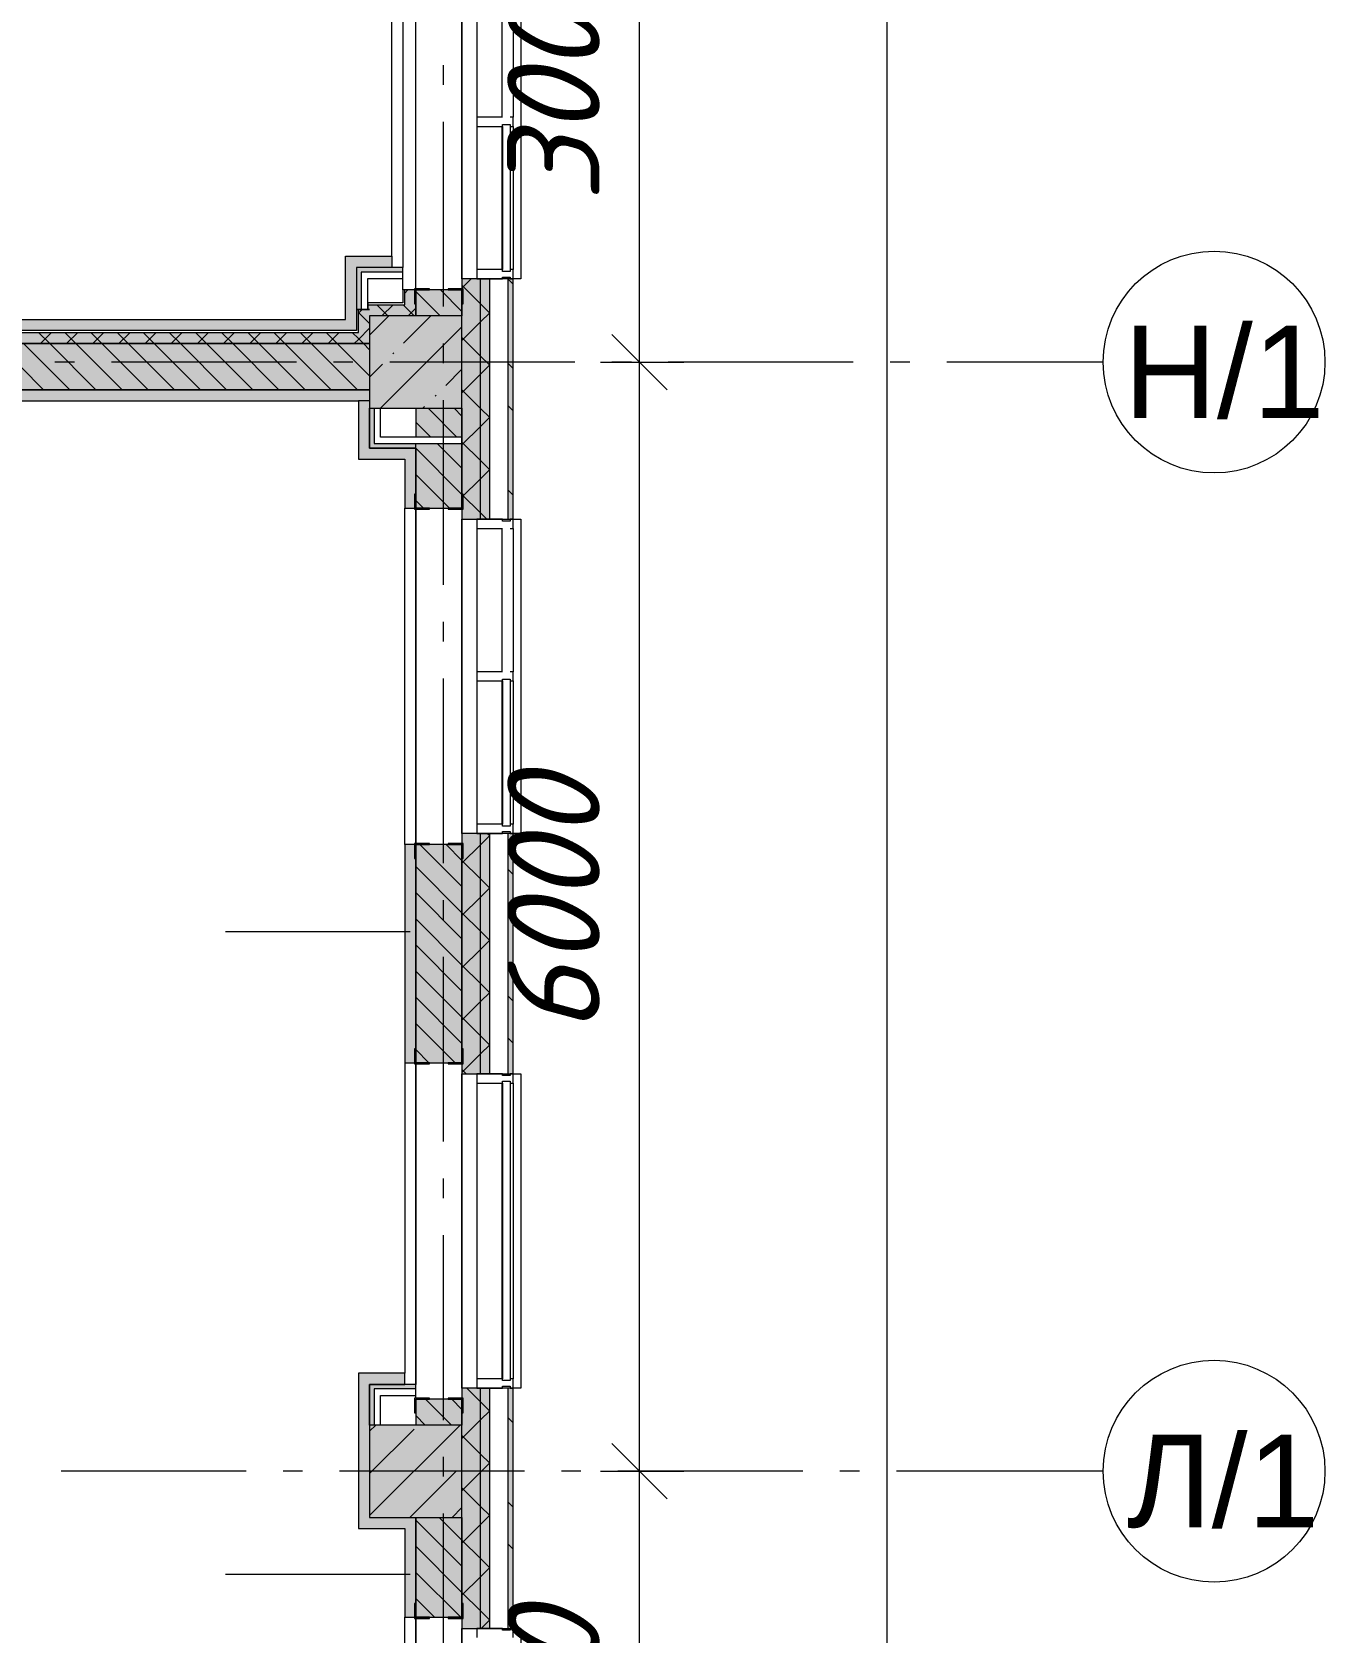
# Model space of a CAD drawing. Header units: millimetres. Extents: x -537608 to 253996, y -217170 to 186033.
# Drawn here: x -266987 to -259993, y -35926 to -27265 of the extents above; entities that cross this region are included whole.
import ezdxf

# ---------------------------------------------------------------- set-up
doc = ezdxf.new("R2010")
doc.units = ezdxf.units.MM
doc.layers.add('PDF _Геометрия', color=7, linetype='Continuous')
doc.layers.add('PDF _Текст', color=7, linetype='Continuous')
doc.layers.add('PDF _Сплошная заливка', color=7, linetype='Continuous', true_color=0xffffff)
doc.styles.add('PDF ArialMT', font='arial.ttf')
doc.styles.add('PDF ISOCPEUR Italic', font='isocpeui.ttf')

msp = doc.modelspace()

# ---------------------------------------------------------------- hatches: boundary and pattern name
at = {"layer": 'PDF _Сплошная заливка', "transparency": 33554559}
h = msp.add_hatch(color=256, dxfattribs=at)
h.paths.add_polyline_path([(-264561.3495, -56400.6696), (-264561.3495, -55510.6683), (-264661.3483, -55510.6683), (-264661.3483, -56400.6696)], flags=0)
h.paths.add_polyline_path([(-264661.3483, -53810.6696), (-264561.3495, -53810.6696), (-264561.3495, -52615.668), (-264661.3483, -52615.668), (-264661.3483, -53144.636)], flags=0)
h.paths.add_polyline_path([(-264661.3483, -50915.6694), (-264561.3495, -50915.6694), (-264561.3495, -49615.6681), (-264661.3483, -49615.6681), (-264661.3483, -50296.6993)], flags=0)
h.paths.add_polyline_path([(-264561.3495, -47915.6673), (-264561.3495, -46600.6686), (-264661.3483, -46600.6686), (-264661.3483, -47915.6673)], flags=0)
h.paths.add_polyline_path([(-264561.3495, -44900.6677), (-264561.3495, -43600.6665), (-264661.3483, -43600.6665), (-264661.3483, -44900.6677)], flags=0)
h.paths.add_polyline_path([(-264561.3495, -41900.6657), (-264561.3495, -40600.6666), (-264661.3483, -40600.6666), (-264661.3483, -41900.6657)], flags=0)
h.paths.add_polyline_path([(-264561.3495, -38900.6658), (-264561.3495, -37600.6646), (-264661.3483, -37600.6646), (-264661.3483, -38900.6658)], flags=0)
h.paths.add_polyline_path([(-264561.3495, -35900.6659), (-264561.3495, -34600.6647), (-264661.3483, -34600.6647), (-264661.3483, -35900.6659)], flags=0)
h.paths.add_polyline_path([(-264561.3495, -32900.6638), (-264561.3495, -31600.6647), (-264661.3483, -31600.6647), (-264661.3483, -32900.6638)], flags=0)
h.paths.add_polyline_path([(-264561.3495, -29900.6639), (-264561.3495, -28600.6648), (-264661.3483, -28600.6648), (-264661.3483, -29900.6639)], flags=0)
h.paths.add_polyline_path([(-264661.3483, -26900.664), (-264561.3495, -26900.664), (-264561.3495, -25600.6627), (-264661.3483, -25600.6627), (-264661.3483, -26801.2363)], flags=0)
h.paths.add_polyline_path([(-264561.3495, -23900.662), (-264561.3495, -22600.6613), (-264661.3483, -22600.6613), (-264661.3483, -23900.662)], flags=0)
h.paths.add_polyline_path([(-264661.3483, -20900.6621), (-264561.3495, -20900.6621), (-264561.3495, -19600.6619), (-264661.3483, -19600.6619), (-264661.3483, -20393.3829)], flags=0)
h.paths.add_polyline_path([(-264661.3483, -17900.6614), (-264561.3495, -17900.6614), (-264561.3495, -16500.6607), (-264661.3483, -16500.6607), (-264661.3483, -17545.4486)], flags=0)
h.paths.add_polyline_path([(-264661.3483, -14800.6611), (-264561.3495, -14800.6611), (-264561.3495, -13710.6597), (-264661.3483, -13710.6597), (-264661.3483, -13985.5296)], flags=0)
h.paths.add_polyline_path([(-264561.3495, -12010.6587), (-264561.3495, -10600.6587), (-264661.3483, -10600.6587), (-264661.3483, -12010.6587)], flags=0)
h.paths.add_polyline_path([(-264661.3483, -8900.6581), (-264561.3495, -8900.6581), (-264561.3495, -7310.6582), (-264661.3483, -7310.6582), (-264661.3483, -8289.6594)], flags=0)
h = msp.add_hatch(color=256, dxfattribs=at)
h.paths.add_polyline_path([(-264561.3495, -56450.6697), (-264511.3493, -56450.6697), (-264511.3493, -55510.6683), (-264561.3495, -55510.6683), (-264561.3495, -56400.6696)], flags=0)
h.paths.add_polyline_path([(-264511.3493, -53810.6696), (-264511.3493, -52615.668), (-264561.3495, -52615.668), (-264561.3495, -53810.6696)], flags=0)
h.paths.add_polyline_path([(-264511.3493, -50915.6694), (-264511.3493, -49615.6681), (-264561.3495, -49615.6681), (-264561.3495, -50915.6694)], flags=0)
h.paths.add_polyline_path([(-264561.3495, -47915.6673), (-264511.3493, -47915.6673), (-264511.3493, -46600.6686), (-264561.3495, -46600.6686), (-264561.3495, -47448.7647)], flags=0)
h.paths.add_polyline_path([(-264511.3493, -44900.6677), (-264511.3493, -43600.6665), (-264561.3495, -43600.6665), (-264561.3495, -44900.6677)], flags=0)
h.paths.add_polyline_path([(-264561.3495, -41900.6657), (-264511.3493, -41900.6657), (-264511.3493, -40600.6666), (-264561.3495, -40600.6666), (-264561.3495, -41040.9114)], flags=0)
h.paths.add_polyline_path([(-264511.3493, -38900.6658), (-264511.3493, -37600.6646), (-264561.3495, -37600.6646), (-264561.3495, -38900.6658)], flags=0)
h.paths.add_polyline_path([(-264561.3495, -35900.6659), (-264511.3493, -35900.6659), (-264511.3493, -34600.6647), (-264561.3495, -34600.6647), (-264561.3495, -35345.0422)], flags=0)
h.paths.add_polyline_path([(-264561.3495, -32900.6638), (-264511.3493, -32900.6638), (-264511.3493, -31600.6647), (-264561.3495, -31600.6647), (-264561.3495, -32497.1076)], flags=0)
h.paths.add_polyline_path([(-264511.3493, -29900.6639), (-264511.3493, -28600.6648), (-264561.3495, -28600.6648), (-264561.3495, -29900.6639)], flags=0)
h.paths.add_polyline_path([(-264561.3495, -26900.664), (-264511.3493, -26900.664), (-264511.3493, -25600.6627), (-264561.3495, -25600.6627), (-264561.3495, -26801.2363)], flags=0)
h.paths.add_polyline_path([(-264561.3495, -23900.662), (-264511.3493, -23900.662), (-264511.3493, -22600.6613), (-264561.3495, -22600.6613), (-264561.3495, -23241.3175)], flags=0)
h.paths.add_polyline_path([(-264511.3493, -20900.6621), (-264511.3493, -19600.6619), (-264561.3495, -19600.6619), (-264561.3495, -20900.6621)], flags=0)
h.paths.add_polyline_path([(-264511.3493, -17900.6614), (-264511.3493, -16500.6607), (-264561.3495, -16500.6607), (-264561.3495, -17900.6614)], flags=0)
h.paths.add_polyline_path([(-264511.3493, -14800.6611), (-264511.3493, -13710.6597), (-264561.3495, -13710.6597), (-264561.3495, -14800.6611)], flags=0)
h.paths.add_polyline_path([(-264561.3495, -12010.6587), (-264511.3493, -12010.6587), (-264511.3493, -10600.6587), (-264561.3495, -10600.6587), (-264561.3495, -11849.5779)], flags=0)
h.paths.add_polyline_path([(-264511.3493, -8900.6581), (-264511.3493, -7310.6582), (-264561.3495, -7310.6582), (-264561.3495, -8900.6581)], flags=0)
h = msp.add_hatch(color=256, dxfattribs=at)
h.paths.add_polyline_path([(-264384.3486, -56577.6682), (-264384.3486, -55510.6683), (-264411.3488, -55510.6683), (-264411.3488, -56577.6682)], flags=0)
h.paths.add_polyline_path([(-264384.3486, -53810.6696), (-264384.3486, -52615.668), (-264411.3488, -52615.668), (-264411.3488, -53810.6696)], flags=0)
h.paths.add_polyline_path([(-264384.3486, -50915.6694), (-264384.3486, -49615.6681), (-264411.3488, -49615.6681), (-264411.3488, -50915.6694)], flags=0)
h.paths.add_polyline_path([(-264384.3486, -47915.6673), (-264384.3486, -46600.6686), (-264411.3488, -46600.6686), (-264411.3488, -47915.6673)], flags=0)
h.paths.add_polyline_path([(-264384.3486, -44900.6677), (-264384.3486, -43600.6665), (-264411.3488, -43600.6665), (-264411.3488, -44900.6677)], flags=0)
h.paths.add_polyline_path([(-264411.3488, -41900.6657), (-264384.3486, -41900.6657), (-264384.3486, -40600.6666), (-264411.3488, -40600.6666), (-264411.3488, -41040.9114)], flags=0)
h.paths.add_polyline_path([(-264411.3488, -38900.6658), (-264384.3486, -38900.6658), (-264384.3486, -37600.6646), (-264411.3488, -37600.6646), (-264411.3488, -38192.9768)], flags=0)
h.paths.add_polyline_path([(-264384.3486, -35900.6659), (-264384.3486, -34600.6647), (-264411.3488, -34600.6647), (-264411.3488, -35900.6659)], flags=0)
h.paths.add_polyline_path([(-264411.3488, -32900.6638), (-264384.3486, -32900.6638), (-264384.3486, -31600.6647), (-264411.3488, -31600.6647), (-264411.3488, -32497.1076)], flags=0)
h.paths.add_polyline_path([(-264411.3488, -29900.6639), (-264384.3486, -29900.6639), (-264384.3486, -28600.6648), (-264411.3488, -28600.6648), (-264411.3488, -29649.173)], flags=0)
h.paths.add_polyline_path([(-264384.3486, -26900.664), (-264384.3486, -25600.6627), (-264411.3488, -25600.6627), (-264411.3488, -26900.664)], flags=0)
h.paths.add_polyline_path([(-264384.3486, -23900.662), (-264384.3486, -22600.6613), (-264411.3488, -22600.6613), (-264411.3488, -23900.662)], flags=0)
h.paths.add_polyline_path([(-264384.3486, -20900.6621), (-264384.3486, -19600.6619), (-264411.3488, -19600.6619), (-264411.3488, -20900.6621)], flags=0)
h.paths.add_polyline_path([(-264384.3486, -17900.6614), (-264384.3486, -16500.6607), (-264411.3488, -16500.6607), (-264411.3488, -17900.6614)], flags=0)
h.paths.add_polyline_path([(-264411.3488, -14800.6611), (-264384.3486, -14800.6611), (-264384.3486, -13710.6597), (-264411.3488, -13710.6597)], flags=0)
h.paths.add_polyline_path([(-264411.3488, -12010.6587), (-264384.3486, -12010.6587), (-264384.3486, -10600.6587), (-264411.3488, -10600.6587)], flags=0)
h.paths.add_polyline_path([(-264384.3486, -8900.6581), (-264384.3486, -7310.6582), (-264411.3488, -7310.6582), (-264411.3488, -8900.6581)], flags=0)
h = msp.add_hatch(color=256, dxfattribs=at)
h.paths.add_polyline_path([(-264911.3488, -37740.6647), (-264661.3483, -37740.6647), (-264661.3483, -37660.6652), (-264911.3488, -37660.6652)], flags=0)
h.paths.add_polyline_path([(-264661.3483, -35840.6652), (-264661.3483, -35300.6655), (-264911.3488, -35300.6655), (-264911.3488, -35840.6652)], flags=0)
h.paths.add_polyline_path([(-264661.3483, -34800.6655), (-264661.3483, -34660.6653), (-264911.3488, -34660.6653), (-264911.3488, -34800.6655), (-264711.3496, -34800.6655)], flags=0)
h.paths.add_polyline_path([(-264911.3488, -32840.6653), (-264661.3483, -32840.6653), (-264661.3483, -31660.6654), (-264911.3488, -31660.6654), (-264911.3488, -32497.1076)], flags=0)
h.paths.add_polyline_path([(-264911.3488, -29840.6632), (-264661.3483, -29840.6632), (-264661.3483, -29491.6651), (-264911.3488, -29491.6651), (-264911.3488, -29649.173)], flags=0)
h.paths.add_polyline_path([(-264856.7822, -29456.6644), (-264661.3483, -29456.6644), (-264661.3483, -29300.6635), (-264911.3488, -29300.6635), (-264911.3488, -29456.6644)], flags=0)
h.paths.add_polyline_path([(-264856.7822, -28800.6635), (-264661.3483, -28800.6635), (-264661.3483, -28660.6634), (-264911.3488, -28660.6634), (-264911.3488, -28800.6635)], flags=0)
h.paths.add_polyline_path([(-264661.3483, -26840.6633), (-264661.3483, -26300.6636), (-264911.3488, -26300.6636), (-264911.3488, -26840.6633)], flags=0)
h.paths.add_polyline_path([(-264856.7822, -25800.6636), (-264661.3483, -25800.6636), (-264661.3483, -25660.6635), (-264911.3488, -25660.6635), (-264911.3488, -25800.6636)], flags=0)
h.paths.add_polyline_path([(-264911.3488, -23840.6634), (-264661.3483, -23840.6634), (-264661.3483, -22660.6625), (-264911.3488, -22660.6625), (-264911.3488, -23241.3175)], flags=0)
h.paths.add_polyline_path([(-264911.3488, -20840.6614), (-264661.3483, -20840.6614), (-264661.3483, -20300.6617), (-264911.3488, -20300.6617), (-264911.3488, -20749.375)], flags=0)
h.paths.add_polyline_path([(-264911.3488, -19800.6617), (-264661.3483, -19800.6617), (-264661.3483, -19660.6615), (-264911.3488, -19660.6615), (-264911.3488, -19681.3998)], flags=0)
h.paths.add_polyline_path([(-264661.3483, -17840.6618), (-264661.3483, -17300.6604), (-264911.3488, -17300.6604), (-264911.3488, -17840.6618)], flags=0)
h.paths.add_polyline_path([(-264911.3488, -16800.6604), (-264661.3483, -16800.6604), (-264661.3483, -16560.6612), (-264911.3488, -16560.6612), (-264911.3488, -16659.6478)], flags=0)
h.paths.add_polyline_path([(-264911.3488, -14740.66), (-264661.3483, -14740.66), (-264661.3483, -13768.8851), (-264911.3488, -13768.8851), (-264911.3488, -13985.5296)], flags=0)
h.paths.add_polyline_path([(-264911.3488, -11450.6591), (-264661.3483, -11450.6591), (-264661.3483, -10660.6583), (-264911.3488, -10660.6583), (-264911.3488, -11137.594)], flags=0)
h.paths.add_polyline_path([(-264661.3483, -8840.6585), (-264661.3483, -8100.6579), (-264911.3488, -8100.6579), (-264911.3488, -8840.6585)], flags=0)
h = msp.add_hatch(color=256, dxfattribs=at)
h.paths.add_polyline_path([(-264971.3501, -28800.6635), (-264911.3488, -28800.6635), (-264911.3488, -28660.6634), (-264971.3501, -28660.6634), (-264971.3501, -28740.665)], flags=0)
h.paths.add_polyline_path([(-264971.3501, -26840.6633), (-264911.3488, -26840.6633), (-264911.3488, -26300.6636), (-264971.3501, -26300.6636), (-264971.3501, -26801.2363)], flags=0)
at = {"layer": 'PDF _Сплошная заливка', "true_color": 0xff7d7d, "transparency": 33554559}
for points in [[(-265231.3489, -28538.4552), (-265041.3496, -28538.4552), (-265041.3496, -28478.4567), (-265291.3491, -28478.4567), (-265291.3491, -28538.4552), (-265275.7708, -28538.4552)], [(-265291.3491, -28880.663), (-265231.3489, -28880.663), (-265231.3489, -28538.4552), (-265291.3491, -28538.4552), (-265291.3491, -28820.6645)], [(-265291.3491, -28880.663), (-265291.3491, -28820.6645), (-272091.3517, -28820.6645), (-272091.3517, -28880.663), (-266113.7491, -28880.663)], [(-264971.3501, -29576.6637), (-264911.3488, -29576.6637), (-264911.3488, -29516.6652), (-265161.3488, -29516.6652), (-265161.3488, -29576.6637)], [(-264971.3501, -34580.6658), (-264971.3501, -34520.6652), (-265221.3495, -34520.6652), (-265221.3495, -34580.6658), (-265161.3488, -34580.6658)], [(-265221.3495, -35360.664), (-265161.3488, -35360.664), (-265161.3488, -34580.6658), (-265221.3495, -34580.6658), (-265221.3495, -35345.0422)], [(-265161.3488, -35360.664), (-264911.3488, -35360.664), (-264911.3488, -35300.6655), (-265161.3488, -35300.6655), (-265161.3488, -35345.0422)]]:
    msp.add_hatch(color=11, dxfattribs=at).paths.add_polyline_path(points)
at = {"layer": 'PDF _Сплошная заливка', "true_color": 0x77b143, "transparency": 33554559}
for points in [[(-265221.3495, -28765.6651), (-265206.3488, -28765.6651), (-265206.3488, -28538.4552), (-265231.3489, -28538.4552), (-265231.3489, -28765.6651)], [(-264981.3484, -28563.4554), (-264981.3484, -28538.4552), (-265206.3488, -28538.4552), (-265206.3488, -28563.4554), (-265171.3493, -28563.4554)], [(-264911.3488, -29516.6652), (-264911.3488, -29491.6651), (-265136.3498, -29491.6651), (-265136.3498, -29516.6652), (-265101.3492, -29516.6652)], [(-265161.3488, -34800.6655), (-265136.3498, -34800.6655), (-265136.3498, -34580.6658), (-265161.3488, -34580.6658), (-265161.3488, -34633.058)], [(-264911.3488, -34605.6659), (-264911.3488, -34580.6658), (-265136.3498, -34580.6658), (-265136.3498, -34605.6659), (-265101.3492, -34605.6659)]]:
    msp.add_hatch(color=75, dxfattribs=at).paths.add_polyline_path(points)
at = {"layer": 'PDF _Сплошная заливка', "transparency": 33554559}
for points in [[(-265161.3488, -28800.6635), (-264971.3501, -28800.6635), (-264971.3501, -28740.665), (-265171.3493, -28740.665), (-265171.3493, -28765.6651), (-265161.3488, -28765.6651)], [(-264661.3483, -29300.6635), (-264661.3483, -28800.6635), (-265161.3488, -28800.6635), (-265161.3488, -29300.6635), (-264856.7822, -29300.6635)], [(-265275.7708, -28950.6642), (-265221.3495, -28950.6642), (-265221.3495, -28890.6635), (-272161.3508, -28890.6635), (-272161.3508, -28950.6642), (-266113.7491, -28950.6642)], [(-266113.7491, -29200.6631), (-265161.3488, -29200.6631), (-265161.3488, -28950.6642), (-272161.3508, -28950.6642), (-272161.3508, -29200.6631), (-269465.6624, -29200.6631)]]:
    msp.add_hatch(color=256, dxfattribs=at).paths.add_polyline_path(points)
at = {"layer": 'PDF _Сплошная заливка', "true_color": 0xfca910, "transparency": 33554559}
msp.add_hatch(color=40, dxfattribs=at).paths.add_polyline_path([(-265221.3495, -29260.6638), (-265161.3488, -29260.6638), (-265161.3488, -29200.6631), (-271981.3508, -29200.6631), (-271979.5961, -29260.6638), (-265275.7708, -29260.6638)])

# ---------------------------------------------------------------- linework, layer by layer
at = {"layer": 'PDF _Геометрия', "lineweight": 9}
for p, q in [((-262362.423, -56440.6714), (-262362.423, 31439.3502)), ((-263700.917, -29050.6646), (-263700.917, -26050.6625)), ((-265041.3496, -28478.4567), (-265041.3496, -26840.6633)), ((-264981.3484, -26840.6633), (-264981.3484, -28538.4552)), ((-264911.3488, -28654.6631), (-264911.3488, -26846.6637)), ((-264661.3483, -28600.6648), (-264661.3483, -26900.664)), ((-264661.3483, -26900.664), (-264661.3483, -28600.6648)), ((-264581.3494, -26950.6643), (-264581.3494, -27725.6632)), ((-264384.3486, -26950.6643), (-264384.3486, -27725.6632)), ((-264441.3492, -27725.6632), (-264581.3494, -27725.6632)), ((-264581.3494, -27725.6632), (-264581.3494, -27775.6635)), ((-264581.3494, -27775.6635), (-264581.3494, -28550.6646)), ((-264581.3494, -27775.6635), (-264441.3492, -27775.6635)), ((-264441.3492, -27775.6635), (-264441.3492, -27765.663)), ((-264441.3492, -27765.663), (-264401.3494, -27765.663)), ((-264384.3486, -27725.6632), (-264401.3494, -27725.6632)), ((-264401.3494, -27765.663), (-264401.3494, -27775.6635)), ((-264401.3494, -27775.6635), (-264401.3494, -28550.6646)), ((-264401.3494, -27775.6635), (-264384.3486, -27775.6635)), ((-264384.3486, -27775.6635), (-264384.3486, -27725.6632)), ((-264384.3486, -27775.6635), (-264384.3486, -28550.6646)), ((-265291.3491, -28538.4552), (-265291.3491, -28478.4567)), ((-265291.3491, -28478.4567), (-265041.3496, -28478.4567)), ((-265041.3496, -28478.4567), (-265041.3496, -28538.4552)), ((-265291.3491, -28820.6645), (-265291.3491, -28538.4552)), ((-265041.3496, -28538.4552), (-265231.3489, -28538.4552)), ((-265231.3489, -28538.4552), (-265231.3489, -28880.663)), ((-265206.3488, -28538.4552), (-265231.3489, -28538.4552)), ((-265231.3489, -28538.4552), (-265231.3489, -28765.6651)), ((-265171.3493, -28538.4552), (-265206.3488, -28538.4552)), ((-265171.3493, -28563.4554), (-265206.3488, -28563.4554)), ((-265206.3488, -28563.4554), (-265206.3488, -28765.6651)), ((-264981.3484, -28538.4552), (-265171.3493, -28538.4552)), ((-264981.3484, -28563.4554), (-265171.3493, -28563.4554)), ((-264981.3484, -28563.4554), (-264981.3484, -28538.4552)), ((-264981.3484, -28598.4559), (-264981.3484, -28563.4554)), ((-264441.3492, -28550.6646), (-264581.3494, -28550.6646)), ((-264581.3494, -28550.6646), (-264581.3494, -28600.6648)), ((-264441.3492, -28560.6629), (-264441.3492, -28550.6646)), ((-264401.3494, -28560.6629), (-264441.3492, -28560.6629)), ((-264384.3486, -28550.6646), (-264401.3494, -28550.6646)), ((-264401.3494, -28550.6646), (-264401.3494, -28560.6629)), ((-264384.3486, -28600.6648), (-264384.3486, -28550.6646)), ((-265171.3493, -28730.6645), (-265171.3493, -28598.4559)), ((-265171.3493, -28598.4559), (-264981.3484, -28598.4559)), ((-264971.3501, -28660.6634), (-264981.3484, -28660.6634)), ((-264981.3484, -28660.6634), (-264981.3484, -28730.6645)), ((-264911.3488, -28660.6634), (-264971.3501, -28660.6634)), ((-264971.3501, -28740.665), (-264971.3501, -28660.6634)), ((-264661.3483, -28660.6634), (-264911.3488, -28660.6634)), ((-264911.3488, -28660.6634), (-264911.3488, -28800.6635)), ((-264911.3488, -28800.6635), (-264911.3488, -28660.6634)), ((-264661.3483, -28776.7485), (-264777.4351, -28660.6634)), ((-264661.3483, -28650.7103), (-264611.3029, -28600.6648)), ((-264561.3495, -28600.6648), (-264661.3483, -28600.6648)), ((-264661.3483, -28600.6648), (-264661.3483, -28800.6635)), ((-264561.3495, -28735.3278), (-264661.3483, -28635.3274)), ((-264661.3483, -28800.6635), (-264661.3483, -28660.6634)), ((-264581.3494, -28600.6648), (-264441.3492, -28600.6648)), ((-264561.3495, -29900.6639), (-264561.3495, -28600.6648)), ((-264511.3493, -28600.6648), (-264561.3495, -28600.6648)), ((-264511.3493, -29900.6639), (-264511.3493, -28600.6648)), ((-264411.3488, -28600.6648), (-264511.3493, -28600.6648)), ((-264441.3492, -28600.6648), (-264441.3492, -28590.6644)), ((-264441.3492, -28590.6644), (-264401.3494, -28590.6644)), ((-264411.3488, -29900.6639), (-264411.3488, -28600.6648)), ((-264384.3486, -28600.6648), (-264411.3488, -28600.6648)), ((-264401.3494, -28590.6644), (-264401.3494, -28600.6648)), ((-264401.3494, -28600.6648), (-264384.3486, -28600.6648)), ((-264384.3486, -29900.6639), (-264384.3486, -28600.6648)), ((-264981.3484, -28730.6645), (-265171.3493, -28730.6645)), ((-265171.3493, -28730.6645), (-265171.3493, -28740.665)), ((-265171.3493, -28740.665), (-265171.3493, -28730.6645)), ((-265171.3493, -28740.665), (-264981.3484, -28740.665)), ((-265171.3493, -28740.665), (-265171.3493, -28765.6651)), ((-265171.3493, -28765.6651), (-265171.3493, -28740.665)), ((-264981.3484, -28740.665), (-264971.3501, -28740.665)), ((-264778.856, -28800.6635), (-264911.3488, -28668.1708)), ((-264511.3493, -28785.3281), (-264561.3495, -28735.3278)), ((-272031.351, -28820.6645), (-265291.3491, -28820.6645)), ((-265221.3495, -28765.6651), (-265231.3489, -28765.6651)), ((-265231.3489, -28765.6651), (-265231.3489, -28880.663)), ((-265231.3489, -28765.6651), (-265221.3495, -28765.6651)), ((-265221.3495, -28890.6635), (-265221.3495, -28765.6651)), ((-265206.3488, -28765.6651), (-265221.3495, -28765.6651)), ((-265221.3495, -28765.6651), (-265206.3488, -28765.6651)), ((-265171.3493, -28765.6651), (-265206.3488, -28765.6651)), ((-265206.3488, -28765.6651), (-265171.3493, -28765.6651)), ((-265171.3493, -28765.6651), (-265161.3488, -28765.6651)), ((-265161.3488, -28765.6651), (-265171.3493, -28765.6651)), ((-265161.3488, -28904.212), (-265057.8003, -28800.6635)), ((-264661.3483, -28800.6635), (-265161.3488, -28800.6635)), ((-265161.3488, -28800.6635), (-265161.3488, -29300.6635)), ((-264977.7599, -28948.7222), (-264829.7023, -28800.6635)), ((-264661.3483, -29300.6635), (-264661.3483, -28800.6635)), ((-264661.3483, -28933.5525), (-264561.3495, -28833.5521)), ((-264561.3495, -28833.5521), (-264511.3493, -28783.554)), ((-265231.3489, -28880.663), (-272091.3517, -28880.663)), ((-265291.3491, -28880.663), (-272091.3517, -28880.663)), ((-272091.3517, -28890.6635), (-265231.3489, -28890.6635)), ((-265231.3489, -28880.663), (-265291.3491, -28880.663)), ((-265231.3489, -28890.6635), (-265221.3495, -28890.6635)), ((-265101.6033, -29300.6635), (-264661.3483, -28860.4102)), ((-264561.3495, -29018.1701), (-264661.3483, -28918.1718)), ((-271943.1014, -28950.6642), (-265231.3489, -28950.6642)), ((-265231.3489, -28950.6642), (-271923.1005, -28950.6642)), ((-266924.442, -29200.6631), (-267174.4409, -28950.6642)), ((-266783.0187, -29200.6631), (-267033.0197, -28950.6642)), ((-266641.5976, -29200.6631), (-266891.5986, -28950.6642)), ((-266500.1765, -29200.6631), (-266750.1775, -28950.6642)), ((-266358.7553, -29200.6631), (-266608.7564, -28950.6642)), ((-266217.3342, -29200.6631), (-266467.3353, -28950.6642)), ((-266075.9126, -29200.6631), (-266325.9131, -28950.6642)), ((-265934.4909, -29200.6631), (-266184.4903, -28950.6642)), ((-265793.0698, -29200.6631), (-266043.0703, -28950.6642)), ((-265651.6487, -29200.6631), (-265901.6487, -28950.6642)), ((-265510.2265, -29200.6631), (-265760.2275, -28950.6642)), ((-265368.8053, -29200.6631), (-265618.8059, -28950.6642)), ((-265227.3842, -29200.6631), (-265477.3842, -28950.6642)), ((-265161.3488, -29125.2774), (-265335.9631, -28950.6642)), ((-265161.3488, -28950.6642), (-265231.3489, -28950.6642)), ((-265231.3489, -28950.6642), (-265221.3495, -28950.6642)), ((-265221.3495, -28950.6642), (-265161.3488, -28950.6642)), ((-265161.3488, -28983.8563), (-265194.542, -28950.6642)), ((-265034.7852, -29005.7475), (-265030.0439, -29001.0067)), ((-265161.3488, -29132.3111), (-265091.8089, -29062.7728)), ((-264749.662, -29176.8213), (-264661.3483, -29088.5092)), ((-264511.3493, -29068.1703), (-264561.3495, -29018.1701)), ((-264561.3495, -29116.3965), (-264511.3493, -29066.3962)), ((-263913.0502, -29050.6646), (-263700.917, -29050.6646)), ((-263700.917, -35050.6644), (-263700.917, -29050.6646)), ((-263700.917, -29050.6646), (-263460.9174, -29050.6646)), ((-264661.3483, -29216.3948), (-264561.3495, -29116.3965)), ((-272041.3515, -29200.6631), (-265161.3488, -29200.6631)), ((-265161.3488, -29200.6631), (-271981.3508, -29200.6631)), ((-271981.3508, -29260.6638), (-265221.3495, -29260.6638)), ((-265221.3495, -29260.6638), (-265221.3495, -29576.6637)), ((-265161.3488, -29260.6638), (-265221.3495, -29260.6638)), ((-264806.6856, -29233.8466), (-264801.9448, -29229.1036)), ((-264561.3495, -29301.0144), (-264661.3483, -29201.014)), ((-265161.3488, -29300.6635), (-264661.3483, -29300.6635)), ((-265161.3488, -29516.6652), (-265161.3488, -29300.6635)), ((-265161.3488, -29300.6635), (-265161.3488, -29516.6652)), ((-265136.3498, -29300.6635), (-265136.3498, -29491.6651)), ((-265101.3492, -29456.6644), (-265101.3492, -29300.6635)), ((-264911.3488, -29300.6635), (-264911.3488, -29456.6644)), ((-264873.5053, -29300.6635), (-264863.7115, -29290.8698)), ((-264688.5417, -29456.6644), (-264844.5421, -29300.6635)), ((-264661.3483, -29342.4351), (-264703.1205, -29300.6635)), ((-264661.3483, -29456.6644), (-264661.3483, -29300.6635)), ((-264661.3483, -29300.6635), (-264661.3483, -29900.6639)), ((-264511.3493, -29351.0147), (-264561.3495, -29301.0144)), ((-264561.3495, -29399.2387), (-264511.3493, -29349.2385)), ((-264829.9634, -29456.6644), (-264911.3488, -29375.2785)), ((-264661.3483, -29499.2391), (-264561.3495, -29399.2387)), ((-265136.3498, -29516.6652), (-265161.3488, -29516.6652)), ((-265161.3488, -29516.6652), (-264911.3488, -29516.6652)), ((-265136.3498, -29491.6651), (-265101.3492, -29491.6651)), ((-265101.3492, -29516.6652), (-265136.3498, -29516.6652)), ((-264911.3488, -29456.6644), (-265101.3492, -29456.6644)), ((-265101.3492, -29491.6651), (-264911.3488, -29491.6651)), ((-264911.3488, -29516.6652), (-265101.3492, -29516.6652)), ((-264661.3483, -29456.6644), (-264911.3488, -29456.6644)), ((-264911.3488, -29491.6651), (-264661.3483, -29491.6651)), ((-264911.3488, -29516.6652), (-264911.3488, -29491.6651)), ((-264911.3488, -29576.6637), (-264911.3488, -29516.6652)), ((-264911.3488, -29516.6652), (-264911.3488, -29576.6637)), ((-264661.3483, -29766.6985), (-264911.3488, -29516.6996)), ((-264661.3483, -29625.2773), (-264794.9623, -29491.6651)), ((-264661.3483, -29491.6651), (-264661.3483, -29456.6644)), ((-264561.3495, -29583.8567), (-264661.3483, -29483.8562)), ((-264661.3483, -29840.6632), (-264661.3483, -29491.6651)), ((-265221.3495, -29576.6637), (-265161.3488, -29576.6637)), ((-265161.3488, -29576.6637), (-264971.3501, -29576.6637)), ((-264971.3501, -29576.6637), (-264971.3501, -29840.6632)), ((-264911.3488, -29840.6632), (-264911.3488, -29576.6637)), ((-264911.3488, -29576.6637), (-264911.3488, -29840.6632)), ((-264511.3493, -29633.8569), (-264561.3495, -29583.8567)), ((-264728.8052, -29840.6632), (-264911.3488, -29658.1207)), ((-264661.3483, -29782.0814), (-264561.3495, -29682.0809)), ((-264561.3495, -29682.0809), (-264511.3493, -29632.0807)), ((-264561.3495, -29866.6989), (-264661.3483, -29766.6985)), ((-264971.3501, -29840.6632), (-264911.3488, -29840.6632)), ((-264971.3501, -31660.6654), (-264971.3501, -29840.6632)), ((-264870.2263, -29840.6632), (-264911.3488, -29799.5418)), ((-264911.3488, -29840.6632), (-264661.3483, -29840.6632)), ((-264911.3488, -31654.6652), (-264911.3488, -29846.6636)), ((-264911.3488, -29846.6636), (-264911.3488, -31654.6652)), ((-264527.3839, -29900.6639), (-264561.3495, -29866.6989)), ((-264661.3483, -31600.6647), (-264661.3483, -29900.6639)), ((-264661.3483, -29900.6639), (-264661.3483, -31600.6647)), ((-264661.3483, -29900.6639), (-264561.3495, -29900.6639)), ((-264441.3492, -29900.6639), (-264581.3494, -29900.6639)), ((-264581.3494, -29900.6639), (-264581.3494, -29950.6642)), ((-264581.3494, -29950.6642), (-264441.3492, -29950.6642)), ((-264581.3494, -29950.6642), (-264581.3494, -30725.6653)), ((-264561.3495, -29900.6639), (-264511.3493, -29900.6639)), ((-264511.3493, -29900.6639), (-264411.3488, -29900.6639)), ((-264441.3492, -29910.6644), (-264441.3492, -29900.6639)), ((-264401.3494, -29910.6644), (-264441.3492, -29910.6644)), ((-264411.3488, -29900.6639), (-264384.3486, -29900.6639)), ((-264384.3486, -29900.6639), (-264401.3494, -29900.6639)), ((-264401.3494, -29900.6639), (-264401.3494, -29910.6644)), ((-264401.3494, -29950.6642), (-264384.3486, -29950.6642)), ((-264384.3486, -29950.6642), (-264384.3486, -29900.6639)), ((-264384.3486, -29950.6642), (-264384.3486, -30725.6653)), ((-264441.3492, -30725.6653), (-264581.3494, -30725.6653)), ((-264581.3494, -30725.6653), (-264581.3494, -30775.6655)), ((-264384.3486, -30725.6653), (-264401.3494, -30725.6653)), ((-264384.3486, -30775.6655), (-264384.3486, -30725.6653)), ((-264581.3494, -30775.6655), (-264581.3494, -31550.6646)), ((-264581.3494, -30775.6655), (-264441.3492, -30775.6655)), ((-264441.3492, -30775.6655), (-264441.3492, -30765.6651)), ((-264441.3492, -30765.6651), (-264401.3494, -30765.6651)), ((-264401.3494, -30765.6651), (-264401.3494, -30775.6655)), ((-264401.3494, -30775.6655), (-264401.3494, -31550.6646)), ((-264401.3494, -30775.6655), (-264384.3486, -30775.6655)), ((-264384.3486, -30775.6655), (-264384.3486, -31550.6646)), ((-264661.3483, -31600.6647), (-264661.3483, -32900.6638)), ((-264561.3495, -31600.6647), (-264661.3483, -31600.6647)), ((-264441.3492, -31550.6646), (-264581.3494, -31550.6646)), ((-264581.3494, -31550.6646), (-264581.3494, -31600.6647)), ((-264581.3494, -31600.6647), (-264441.3492, -31600.6647)), ((-264511.3493, -31600.6647), (-264561.3495, -31600.6647)), ((-264561.3495, -32900.6638), (-264561.3495, -31600.6647)), ((-264511.3493, -31613.7568), (-264524.4403, -31600.6647)), ((-264411.3488, -31600.6647), (-264511.3493, -31600.6647)), ((-264511.3493, -32900.6638), (-264511.3493, -31600.6647)), ((-264441.3492, -31560.665), (-264441.3492, -31550.6646)), ((-264401.3494, -31560.665), (-264441.3492, -31560.665)), ((-264441.3492, -31600.6647), (-264441.3492, -31590.6643)), ((-264441.3492, -31590.6643), (-264401.3494, -31590.6643)), ((-264384.3486, -31600.6647), (-264411.3488, -31600.6647)), ((-264411.3488, -32900.6638), (-264411.3488, -31600.6647)), ((-264384.3486, -31550.6646), (-264401.3494, -31550.6646)), ((-264401.3494, -31550.6646), (-264401.3494, -31560.665)), ((-264401.3494, -31590.6643), (-264401.3494, -31600.6647)), ((-264401.3494, -31600.6647), (-264384.3486, -31600.6647)), ((-264384.3486, -31600.6647), (-264384.3486, -31550.6646)), ((-264384.3486, -32900.6638), (-264384.3486, -31600.6647)), ((-264911.3488, -31660.6654), (-264971.3501, -31660.6654)), ((-264971.3501, -31660.6654), (-264971.3501, -32840.6653)), ((-264911.3488, -32840.6653), (-264911.3488, -31660.6654)), ((-264661.3483, -31660.6654), (-264911.3488, -31660.6654)), ((-264911.3488, -31660.6654), (-264911.3488, -32840.6653)), ((-264661.3483, -31888.0196), (-264888.704, -31660.6654)), ((-264661.3483, -31746.5985), (-264747.2829, -31660.6654)), ((-264661.3483, -32840.6653), (-264661.3483, -31660.6654)), ((-264661.3483, -31761.9813), (-264561.3495, -31661.9808)), ((-264561.3495, -31661.9808), (-264511.3493, -31611.9806)), ((-264661.3483, -32029.4407), (-264911.3488, -31779.4417)), ((-264561.3495, -31846.5989), (-264661.3483, -31746.5985)), ((-264511.3493, -31896.5991), (-264561.3495, -31846.5989)), ((-264661.3483, -32170.8618), (-264911.3488, -31920.8629)), ((-264661.3483, -32044.8235), (-264561.3495, -31944.8231)), ((-264561.3495, -31944.8231), (-264511.3493, -31894.8229)), ((-264561.3495, -32129.4411), (-264661.3483, -32029.4407)), ((-264661.3483, -32312.2829), (-264911.3488, -32062.284)), ((-264511.3493, -32179.4413), (-264561.3495, -32129.4411)), ((-264941.3492, -32132.1948), (-265941.3492, -32132.1948)), ((-264661.3483, -32453.7041), (-264911.3488, -32203.7051)), ((-264561.3495, -32227.6653), (-264511.3493, -32177.6651)), ((-264661.3483, -32327.6658), (-264561.3495, -32227.6653)), ((-264661.3483, -32595.1273), (-264911.3488, -32345.1262)), ((-264561.3495, -32412.2833), (-264661.3483, -32312.2829)), ((-264511.3493, -32462.2835), (-264561.3495, -32412.2833)), ((-264561.3495, -32510.5076), (-264511.3493, -32460.5095)), ((-264661.3483, -32736.5484), (-264911.3488, -32486.5473)), ((-264661.3483, -32610.508), (-264561.3495, -32510.5076)), ((-264698.6541, -32840.6653), (-264911.3488, -32627.9684)), ((-264561.3495, -32695.1256), (-264661.3483, -32595.1273)), ((-264511.3493, -32745.1258), (-264561.3495, -32695.1256)), ((-264840.0752, -32840.6653), (-264911.3488, -32769.3896)), ((-264661.3483, -32893.3524), (-264561.3495, -32793.352)), ((-264561.3495, -32793.352), (-264511.3493, -32743.3518)), ((-264971.3501, -32840.6653), (-264911.3488, -32840.6653)), ((-264971.3501, -32840.6653), (-264971.3501, -34520.6652)), ((-264911.3488, -32840.6653), (-264661.3483, -32840.6653)), ((-264911.3488, -34580.6658), (-264911.3488, -32846.6634)), ((-264911.3488, -32846.6634), (-264911.3488, -34580.6658)), ((-264638.6529, -32900.6638), (-264661.3483, -32877.9696)), ((-264661.3483, -32900.6638), (-264561.3495, -32900.6638)), ((-264661.3483, -34600.6647), (-264661.3483, -32900.6638)), ((-264661.3483, -32900.6638), (-264661.3483, -34600.6647)), ((-264441.3492, -32900.6638), (-264581.3494, -32900.6638)), ((-264581.3494, -32900.6638), (-264581.3494, -32950.6641)), ((-264561.3495, -32900.6638), (-264511.3493, -32900.6638)), ((-264511.3493, -32900.6638), (-264411.3488, -32900.6638)), ((-264441.3492, -32910.6643), (-264441.3492, -32900.6638)), ((-264411.3488, -32900.6638), (-264384.3486, -32900.6638)), ((-264401.3494, -32900.6638), (-264401.3494, -32910.6643)), ((-264384.3486, -32900.6638), (-264401.3494, -32900.6638)), ((-264384.3486, -32950.6641), (-264384.3486, -32900.6638)), ((-264581.3494, -32950.6641), (-264441.3492, -32950.6641)), ((-264581.3494, -32950.6641), (-264581.3494, -34550.6645)), ((-264401.3494, -32910.6643), (-264441.3492, -32910.6643)), ((-264441.3492, -32950.6641), (-264441.3492, -32940.6635)), ((-264441.3492, -32940.6635), (-264401.3494, -32940.6635)), ((-264401.3494, -32940.6635), (-264401.3494, -32950.6641)), ((-264401.3494, -32950.6641), (-264384.3486, -32950.6641)), ((-264401.3494, -32950.6641), (-264401.3494, -34550.6645)), ((-264384.3486, -32950.6641), (-264384.3486, -34550.6645)), ((-264971.3501, -34520.6652), (-265221.3495, -34520.6652)), ((-265221.3495, -34520.6652), (-265221.3495, -34580.6658)), ((-264971.3501, -34580.6658), (-264971.3501, -34520.6652)), ((-264441.3492, -34550.6645), (-264581.3494, -34550.6645)), ((-264581.3494, -34550.6645), (-264581.3494, -34600.6647)), ((-264441.3492, -34560.6649), (-264441.3492, -34550.6645)), ((-264384.3486, -34550.6645), (-264401.3494, -34550.6645)), ((-264401.3494, -34550.6645), (-264401.3494, -34560.6649)), ((-264384.3486, -34600.6647), (-264384.3486, -34550.6645)), ((-265221.3495, -34580.6658), (-265221.3495, -35360.664)), ((-265136.3498, -34580.6658), (-265161.3488, -34580.6658)), ((-265161.3488, -34580.6658), (-265161.3488, -34800.6655)), ((-265161.3488, -34800.6655), (-265161.3488, -34580.6658)), ((-265161.3488, -34580.6658), (-264971.3501, -34580.6658)), ((-265101.3492, -34580.6658), (-265136.3498, -34580.6658)), ((-265101.3492, -34605.6659), (-265136.3498, -34605.6659)), ((-265136.3498, -34605.6659), (-265136.3498, -34800.6655)), ((-264911.3488, -34580.6658), (-265101.3492, -34580.6658)), ((-264911.3488, -34605.6659), (-265101.3492, -34605.6659)), ((-265101.3492, -34800.6655), (-265101.3492, -34640.6644)), ((-265101.3492, -34640.6644), (-264911.3488, -34640.6644)), ((-264911.3488, -34605.6659), (-264911.3488, -34580.6658)), ((-264911.3488, -34640.6644), (-264911.3488, -34605.6659)), ((-264911.3488, -34654.6651), (-264911.3488, -34640.6644)), ((-264561.3495, -34600.6647), (-264661.3483, -34600.6647)), ((-264661.3483, -34600.6647), (-264661.3483, -34800.6655)), ((-264561.3495, -34675.0255), (-264635.7103, -34600.6647)), ((-264581.3494, -34600.6647), (-264441.3492, -34600.6647)), ((-264561.3495, -35900.6659), (-264561.3495, -34600.6647)), ((-264511.3493, -34600.6647), (-264561.3495, -34600.6647)), ((-264511.3493, -35900.6659), (-264511.3493, -34600.6647)), ((-264411.3488, -34600.6647), (-264511.3493, -34600.6647)), ((-264401.3494, -34560.6649), (-264441.3492, -34560.6649)), ((-264441.3492, -34600.6647), (-264441.3492, -34590.6642)), ((-264441.3492, -34590.6642), (-264401.3494, -34590.6642)), ((-264411.3488, -35900.6659), (-264411.3488, -34600.6647)), ((-264384.3486, -34600.6647), (-264411.3488, -34600.6647)), ((-264401.3494, -34590.6642), (-264401.3494, -34600.6647)), ((-264401.3494, -34600.6647), (-264384.3486, -34600.6647)), ((-264384.3486, -35900.6659), (-264384.3486, -34600.6647)), ((-264661.3483, -34660.6653), (-264911.3488, -34660.6653)), ((-264911.3488, -34660.6653), (-264911.3488, -34800.6655)), ((-264718.5528, -34800.6655), (-264858.553, -34660.6653)), ((-264661.3483, -34716.4462), (-264717.1324, -34660.6653)), ((-264661.3483, -34800.6655), (-264661.3483, -34660.6653)), ((-264511.3493, -34725.0258), (-264561.3495, -34675.0255)), ((-264561.3495, -34773.2498), (-264511.3493, -34723.2517)), ((-265161.3488, -34834.7748), (-265127.2396, -34800.6655)), ((-265161.3488, -35290.9728), (-264671.0425, -34800.6655)), ((-264661.3483, -34800.6655), (-265161.3488, -34800.6655)), ((-265161.3488, -34800.6655), (-265161.3488, -35300.6655)), ((-264859.9745, -34800.6655), (-264911.3488, -34749.2896)), ((-264661.3483, -34873.2502), (-264561.3495, -34773.2498)), ((-264661.3483, -35300.6655), (-264661.3483, -34800.6655)), ((-265161.3488, -35062.8738), (-264920.7357, -34822.2596)), ((-264561.3495, -34957.8678), (-264661.3483, -34857.8695)), ((-264511.3493, -35007.868), (-264561.3495, -34957.8678)), ((-264942.9434, -35300.6655), (-264692.6377, -35050.3587)), ((-264661.3483, -35156.0946), (-264561.3495, -35056.0942)), ((-264561.3495, -35056.0942), (-264511.3493, -35006.0939)), ((-263913.0502, -35050.6644), (-263700.917, -35050.6644)), ((-263700.917, -38050.6665), (-263700.917, -35050.6644)), ((-263700.917, -35050.6644), (-263460.9174, -35050.6644)), ((-264561.3495, -35240.7122), (-264661.3483, -35140.7117)), ((-264714.846, -35300.6655), (-264661.3483, -35247.1689)), ((-264511.3493, -35290.7124), (-264561.3495, -35240.7122)), ((-265161.3488, -35300.6655), (-264661.3483, -35300.6655)), ((-264911.3488, -35360.664), (-264911.3488, -35300.6655)), ((-264911.3488, -35300.6655), (-264911.3488, -35360.664)), ((-264661.3483, -35564.9751), (-264911.3488, -35314.9762)), ((-264661.3483, -35423.5539), (-264784.2384, -35300.6655)), ((-264661.3483, -35840.6652), (-264661.3483, -35300.6655)), ((-264661.3483, -35300.6655), (-264661.3483, -35900.6659)), ((-264561.3495, -35338.9364), (-264511.3493, -35288.9362)), ((-265221.3495, -35360.664), (-265161.3488, -35360.664)), ((-265161.3488, -35360.664), (-264971.3501, -35360.664)), ((-264971.3501, -35360.664), (-264971.3501, -35840.6652)), ((-264911.3488, -35840.6652), (-264911.3488, -35360.664)), ((-264911.3488, -35360.664), (-264911.3488, -35840.6652)), ((-264661.3483, -35438.9369), (-264561.3495, -35338.9364)), ((-264661.3483, -35706.3962), (-264911.3488, -35456.3973)), ((-264561.3495, -35523.5544), (-264661.3483, -35423.5539)), ((-264511.3493, -35573.5546), (-264561.3495, -35523.5544)), ((-264561.3495, -35621.7786), (-264511.3493, -35571.7784)), ((-264941.3492, -35608.6478), (-265941.3492, -35608.6478)), ((-264668.502, -35840.6652), (-264911.3488, -35597.8184)), ((-264661.3483, -35721.7791), (-264561.3495, -35621.7786)), ((-264809.9242, -35840.6652), (-264911.3488, -35739.2395)), ((-264561.3495, -35806.3966), (-264661.3483, -35706.3962)), ((-264971.3501, -37660.6652), (-264971.3501, -35840.6652)), ((-264971.3501, -35840.6652), (-264911.3488, -35840.6652)), ((-264911.3488, -35840.6652), (-264661.3483, -35840.6652)), ((-264911.3488, -37589.6651), (-264911.3488, -35846.6655)), ((-264911.3488, -35846.6655), (-264911.3488, -37589.6651)), ((-264511.3493, -35856.3968), (-264561.3495, -35806.3966)), ((-264661.3483, -37589.6651), (-264661.3483, -35900.6659)), ((-264661.3483, -35900.6659), (-264661.3483, -37589.6651)), ((-264661.3483, -35900.6659), (-264561.3495, -35900.6659)), ((-264441.3492, -35900.6659), (-264581.3494, -35900.6659)), ((-264581.3494, -35900.6659), (-264581.3494, -35950.6661)), ((-264561.3495, -35900.6659), (-264511.3493, -35900.6659)), ((-264557.3923, -35900.6659), (-264511.3493, -35854.6228)), ((-264511.3493, -35900.6659), (-264411.3488, -35900.6659)), ((-264441.3492, -35910.6642), (-264441.3492, -35900.6659)), ((-264401.3494, -35910.6642), (-264441.3492, -35910.6642)), ((-264411.3488, -35900.6659), (-264384.3486, -35900.6659)), ((-264401.3494, -35900.6659), (-264401.3494, -35910.6642)), ((-264384.3486, -35900.6659), (-264401.3494, -35900.6659)), ((-264384.3486, -35950.6661), (-264384.3486, -35900.6659))]:
    msp.add_line(p, q, dxfattribs=at)
at = {"layer": 'PDF _Геометрия', "color": 253, "lineweight": 9, "true_color": 0xaaaaaa}
for p, q in [((-264343.3489, -26900.664), (-264343.3489, -28600.6648)), ((-264443.3493, -27725.6632), (-264443.3493, -26950.6643)), ((-264761.3498, -27550.2534), (-264761.3498, -27444.4207)), ((-264761.3498, -28750.2543), (-264761.3498, -27750.2543)), ((-264443.3493, -28550.6646), (-264443.3493, -27775.6635)), ((-264441.3492, -27775.6635), (-264441.3492, -28550.6646)), ((-264343.3489, -28600.6648), (-264384.3486, -28600.6648)), ((-264761.3498, -29056.0879), (-264761.3498, -28950.2551)), ((-266757.0067, -29050.6646), (-266862.8394, -29050.6646)), ((-265557.0054, -29050.6646), (-266557.0058, -29050.6646)), ((-265251.1722, -29050.6646), (-265357.0061, -29050.6646)), ((-264051.1725, -29050.6646), (-265051.173, -29050.6646)), ((-263745.3389, -29050.6646), (-263851.1732, -29050.6646)), ((-262545.3391, -29050.6646), (-263545.3391, -29050.6646)), ((-262239.5049, -29050.6646), (-262345.3383, -29050.6646)), ((-261193.386, -29050.6646), (-262039.5057, -29050.6646)), ((-264761.3498, -30256.0887), (-264761.3498, -29256.0866)), ((-264443.3493, -30725.6653), (-264443.3493, -29950.6642)), ((-264384.3486, -29900.6639), (-264343.3489, -29900.6639)), ((-264343.3489, -29900.6639), (-264343.3489, -31600.6647)), ((-264761.3498, -30561.9202), (-264761.3498, -30456.0874)), ((-264761.3498, -31761.921), (-264761.3498, -30761.9211)), ((-264443.3493, -31550.6646), (-264443.3493, -30775.6655)), ((-264441.3492, -30775.6655), (-264441.3492, -31550.6646)), ((-264343.3489, -31600.6647), (-264384.3486, -31600.6647)), ((-264761.3498, -32067.7547), (-264761.3498, -31961.9219)), ((-264761.3498, -33267.7555), (-264761.3498, -32267.7533)), ((-264384.3486, -32900.6638), (-264343.3489, -32900.6638)), ((-264343.3489, -32900.6638), (-264343.3489, -34600.6647)), ((-264443.3493, -34550.6645), (-264443.3493, -32950.6641)), ((-264441.3492, -32950.6641), (-264441.3492, -34550.6645)), ((-264761.3498, -33573.587), (-264761.3498, -33467.7542)), ((-264761.3498, -34773.5878), (-264761.3498, -33773.5879)), ((-264343.3489, -34600.6647), (-264384.3486, -34600.6647)), ((-264761.3498, -35079.4214), (-264761.3498, -34973.5886)), ((-265829.4515, -35050.6644), (-266829.4515, -35050.6644)), ((-265523.6189, -35050.6644), (-265629.4522, -35050.6644)), ((-264323.6181, -35050.6644), (-265323.6181, -35050.6644)), ((-264017.7839, -35050.6644), (-264123.6183, -35050.6644)), ((-262817.7853, -35050.6644), (-263817.7847, -35050.6644)), ((-262511.9511, -35050.6644), (-262617.7833, -35050.6644)), ((-261193.386, -35050.6644), (-262311.9513, -35050.6644)), ((-264761.3498, -36279.4222), (-264761.3498, -35279.4223)), ((-264384.3486, -35900.6659), (-264343.3489, -35900.6659)), ((-264343.3489, -35900.6659), (-264343.3489, -37600.6646))]:
    msp.add_line(p, q, dxfattribs=at)
at = {"layer": 'PDF _Геометрия', "color": 9, "lineweight": 9, "true_color": 0xc0c0c0}
msp.add_line((-264981.3484, -28660.6634), (-264981.3484, -28598.4559), dxfattribs=at)
at = {"layer": 'PDF _Геометрия', "color": 8, "lineweight": 9, "true_color": 0x787878}
for p, q in [((-264971.3501, -28677.8676), (-264954.1452, -28660.6634)), ((-264911.3488, -28668.1708), (-264918.8567, -28660.6634)), ((-264384.3486, -28629.7405), (-264411.3488, -28602.7403)), ((-265061.6988, -28800.6635), (-265121.6989, -28740.665)), ((-265094.1459, -28800.6635), (-265034.1458, -28740.665)), ((-264971.3501, -28749.5911), (-264980.2778, -28740.665)), ((-264920.2771, -28800.6635), (-264971.3501, -28749.5911)), ((-265221.3495, -28786.4454), (-265200.5676, -28765.6651)), ((-265161.3488, -28842.4351), (-265221.3495, -28782.4345)), ((-264952.7243, -28800.6635), (-264911.3488, -28759.288)), ((-266891.5986, -28950.6642), (-266951.5993, -28890.6635)), ((-266941.2027, -28950.6642), (-266881.202, -28890.6635)), ((-266750.1775, -28950.6642), (-266810.1761, -28890.6635)), ((-266799.7816, -28950.6642), (-266739.7809, -28890.6635)), ((-266608.7564, -28950.6642), (-266668.7549, -28890.6635)), ((-266658.3605, -28950.6642), (-266598.3598, -28890.6635)), ((-266467.3353, -28950.6642), (-266527.3338, -28890.6635)), ((-266516.9394, -28950.6642), (-266456.9386, -28890.6635)), ((-266325.9131, -28950.6642), (-266385.9127, -28890.6635)), ((-266375.5171, -28950.6642), (-266315.5165, -28890.6635)), ((-266184.4903, -28950.6642), (-266244.4916, -28890.6635)), ((-266234.0955, -28950.6642), (-266174.0954, -28890.6635)), ((-266043.0703, -28950.6642), (-266103.0688, -28890.6635)), ((-266092.6739, -28950.6642), (-266032.6743, -28890.6635)), ((-265901.6487, -28950.6642), (-265961.6483, -28890.6635)), ((-265951.2528, -28950.6642), (-265891.2531, -28890.6635)), ((-265760.2275, -28950.6642), (-265820.2272, -28890.6635)), ((-265809.8311, -28950.6642), (-265749.8309, -28890.6635)), ((-265618.8059, -28950.6642), (-265678.806, -28890.6635)), ((-265668.4105, -28950.6642), (-265608.4098, -28890.6635)), ((-265477.3842, -28950.6642), (-265537.3838, -28890.6635)), ((-265526.9883, -28950.6642), (-265466.9887, -28890.6635)), ((-265335.9631, -28950.6642), (-265395.9627, -28890.6635)), ((-265385.5666, -28950.6642), (-265325.5681, -28890.6635)), ((-265221.3495, -28923.8556), (-265254.5416, -28890.6635)), ((-265221.3495, -28927.8665), (-265161.3488, -28867.868)), ((-265194.542, -28950.6642), (-265221.3495, -28923.8556)), ((-265244.1461, -28950.6642), (-265221.3495, -28927.8665)), ((-264384.3486, -29085.9365), (-264411.3488, -29058.9363)), ((-264384.3486, -29314.0355), (-264411.3488, -29287.0353)), ((-264384.3486, -29770.2337), (-264411.3488, -29743.2335)), ((-264384.3486, -31823.1188), (-264411.3488, -31796.1186)), ((-264384.3486, -32051.2178), (-264411.3488, -32024.2176)), ((-264384.3486, -32507.4138), (-264411.3488, -32480.4157)), ((-264384.3486, -32735.5128), (-264411.3488, -32708.5127)), ((-264384.3486, -34788.4001), (-264411.3488, -34761.3999)), ((-264384.3486, -35244.5983), (-264411.3488, -35217.598)), ((-264384.3486, -35472.6951), (-264411.3488, -35445.6971))]:
    msp.add_line(p, q, dxfattribs=at)
at = {"layer": 'PDF _Геометрия', "color": 253, "lineweight": 20, "true_color": 0xaaaaaa}
for p, q in [((-264836.3501, -28654.6631), (-264917.3491, -28654.6631)), ((-264917.3491, -28654.6631), (-264917.3491, -28735.6637)), ((-264911.3488, -28735.6637), (-264911.3488, -28660.6634)), ((-264911.3488, -28660.6634), (-264836.3501, -28660.6634)), ((-264836.3501, -28660.6634), (-264836.3501, -28654.6631)), ((-264655.3496, -28654.6631), (-264736.3497, -28654.6631)), ((-264736.3497, -28654.6631), (-264736.3497, -28660.6634)), ((-264736.3497, -28660.6634), (-264661.3483, -28660.6634)), ((-264661.3483, -28660.6634), (-264661.3483, -28735.6637)), ((-264655.3496, -28735.6637), (-264655.3496, -28654.6631)), ((-264917.3491, -28735.6637), (-264911.3488, -28735.6637)), ((-264661.3483, -28735.6637), (-264655.3496, -28735.6637)), ((-264911.3488, -29765.6651), (-264917.3491, -29765.6651)), ((-264917.3491, -29765.6651), (-264917.3491, -29846.6636)), ((-264911.3488, -29840.6632), (-264911.3488, -29765.6651)), ((-264655.3496, -29765.6651), (-264661.3483, -29765.6651)), ((-264661.3483, -29765.6651), (-264661.3483, -29840.6632)), ((-264655.3496, -29846.6636), (-264655.3496, -29765.6651)), ((-264917.3491, -29846.6636), (-264836.3501, -29846.6636)), ((-264836.3501, -29840.6632), (-264911.3488, -29840.6632)), ((-264836.3501, -29846.6636), (-264836.3501, -29840.6632)), ((-264736.3497, -29840.6632), (-264736.3497, -29846.6636)), ((-264661.3483, -29840.6632), (-264736.3497, -29840.6632)), ((-264736.3497, -29846.6636), (-264655.3496, -29846.6636)), ((-264836.3501, -31654.6652), (-264917.3491, -31654.6652)), ((-264917.3491, -31654.6652), (-264917.3491, -31735.6658)), ((-264911.3488, -31735.6658), (-264911.3488, -31660.6654)), ((-264911.3488, -31660.6654), (-264836.3501, -31660.6654)), ((-264836.3501, -31660.6654), (-264836.3501, -31654.6652)), ((-264655.3496, -31654.6652), (-264736.3497, -31654.6652)), ((-264736.3497, -31654.6652), (-264736.3497, -31660.6654)), ((-264736.3497, -31660.6654), (-264661.3483, -31660.6654)), ((-264661.3483, -31660.6654), (-264661.3483, -31735.6658)), ((-264655.3496, -31735.6658), (-264655.3496, -31654.6652)), ((-264917.3491, -31735.6658), (-264911.3488, -31735.6658)), ((-264661.3483, -31735.6658), (-264655.3496, -31735.6658)), ((-264911.3488, -32765.665), (-264917.3491, -32765.665)), ((-264917.3491, -32765.665), (-264917.3491, -32846.6634)), ((-264911.3488, -32840.6653), (-264911.3488, -32765.665)), ((-264655.3496, -32765.665), (-264661.3483, -32765.665)), ((-264661.3483, -32765.665), (-264661.3483, -32840.6653)), ((-264655.3496, -32846.6634), (-264655.3496, -32765.665)), ((-264917.3491, -32846.6634), (-264836.3501, -32846.6634)), ((-264836.3501, -32840.6653), (-264911.3488, -32840.6653)), ((-264836.3501, -32846.6634), (-264836.3501, -32840.6653)), ((-264736.3497, -32840.6653), (-264736.3497, -32846.6634)), ((-264661.3483, -32840.6653), (-264736.3497, -32840.6653)), ((-264736.3497, -32846.6634), (-264655.3496, -32846.6634)), ((-264836.3501, -34654.6651), (-264917.3491, -34654.6651)), ((-264917.3491, -34654.6651), (-264917.3491, -34735.6657)), ((-264911.3488, -34735.6657), (-264911.3488, -34660.6653)), ((-264911.3488, -34660.6653), (-264836.3501, -34660.6653)), ((-264836.3501, -34660.6653), (-264836.3501, -34654.6651)), ((-264655.3496, -34654.6651), (-264736.3497, -34654.6651)), ((-264736.3497, -34654.6651), (-264736.3497, -34660.6653)), ((-264736.3497, -34660.6653), (-264661.3483, -34660.6653)), ((-264661.3483, -34660.6653), (-264661.3483, -34735.6657)), ((-264655.3496, -34735.6657), (-264655.3496, -34654.6651)), ((-264917.3491, -34735.6657), (-264911.3488, -34735.6657)), ((-264661.3483, -34735.6657), (-264655.3496, -34735.6657)), ((-264911.3488, -35765.6649), (-264917.3491, -35765.6649)), ((-264917.3491, -35765.6649), (-264917.3491, -35846.6655)), ((-264911.3488, -35840.6652), (-264911.3488, -35765.6649)), ((-264655.3496, -35765.6649), (-264661.3483, -35765.6649)), ((-264661.3483, -35765.6649), (-264661.3483, -35840.6652)), ((-264655.3496, -35846.6655), (-264655.3496, -35765.6649)), ((-264917.3491, -35846.6655), (-264836.3501, -35846.6655)), ((-264836.3501, -35840.6652), (-264911.3488, -35840.6652)), ((-264836.3501, -35846.6655), (-264836.3501, -35840.6652)), ((-264736.3497, -35840.6652), (-264736.3497, -35846.6655)), ((-264661.3483, -35840.6652), (-264736.3497, -35840.6652)), ((-264736.3497, -35846.6655), (-264655.3496, -35846.6655))]:
    msp.add_line(p, q, dxfattribs=at)
at = {"layer": 'PDF _Геометрия', "lineweight": 20}
for p, q in [((-263850.9176, -28900.664), (-263700.917, -29050.6646)), ((-263700.917, -29050.6646), (-263550.9174, -29200.6631)), ((-263850.9176, -34900.6659), (-263700.917, -35050.6644)), ((-263700.917, -35050.6644), (-263550.9174, -35200.665))]:
    msp.add_line(p, q, dxfattribs=at)
for centre, radius in [((-260593.3857, -29050.664), 599.9999), ((-260593.3859, -35050.6645), 600.0005)]:
    msp.add_circle(centre, radius, dxfattribs=at)
at = {"layer": 'PDF _Сплошная заливка', "lineweight": 35, "transparency": 33554559}
for points in [[(-265161.3488, -28950.6642), (-265161.3488, -28765.6651), (-265221.3495, -28950.6642), (-265221.3495, -28765.6651)], [(-264661.3483, -35300.6655), (-264661.3483, -34800.6655), (-265161.3488, -35300.6655), (-265161.3488, -34800.6655)]]:
    msp.add_solid(points, dxfattribs=at)
at = {"layer": 'PDF _Сплошная заливка', "color": 11, "lineweight": 35, "true_color": 0xff7d7d, "transparency": 33554559}
for points in [[(-265161.3488, -29576.6637), (-265161.3488, -29260.6638), (-265221.3495, -29576.6637), (-265221.3495, -29260.6638)], [(-264911.3488, -29840.6632), (-264911.3488, -29576.6637), (-264971.3501, -29840.6632), (-264971.3501, -29576.6637)], [(-264911.3488, -32840.6653), (-264911.3488, -31660.6654), (-264971.3501, -32840.6653), (-264971.3501, -31660.6654)], [(-264971.3501, -35840.6652), (-264911.3488, -35840.6652), (-264971.3501, -35360.664), (-264911.3488, -35360.664)]]:
    msp.add_solid(points, dxfattribs=at)
at = {"layer": 'PDF _Сплошная заливка', "color": 75, "lineweight": 35, "true_color": 0x77b143, "transparency": 33554559}
msp.add_solid([(-265136.3498, -29516.6652), (-265136.3498, -29300.6635), (-265161.3488, -29516.6652), (-265161.3488, -29300.6635)], dxfattribs=at)

# ---------------------------------------------------------------- texts
at = {"layer": 'PDF _Текст', "char_height": 500, "attachment_point": 4, "rotation": 90, "style": 'PDF ISOCPEUR Italic'}
for s, insert in [('3000', (-264166.4309, -28182.7333)), ('6000', (-264166.4309, -32682.7289)), ('3000', (-264166.4309, -37182.733))]:
    msp.add_mtext(s, dxfattribs=dict(at, insert=insert))
at = {"layer": 'PDF _Текст', "char_height": 500, "attachment_point": 4, "style": 'PDF ArialMT'}
for s, insert in [('Н/1', (-261082.3269, -29106.9875)), ('Л/1', (-261064.3271, -35106.9868))]:
    msp.add_mtext(s, dxfattribs=dict(at, insert=insert))

doc.saveas('drawing.dxf')
